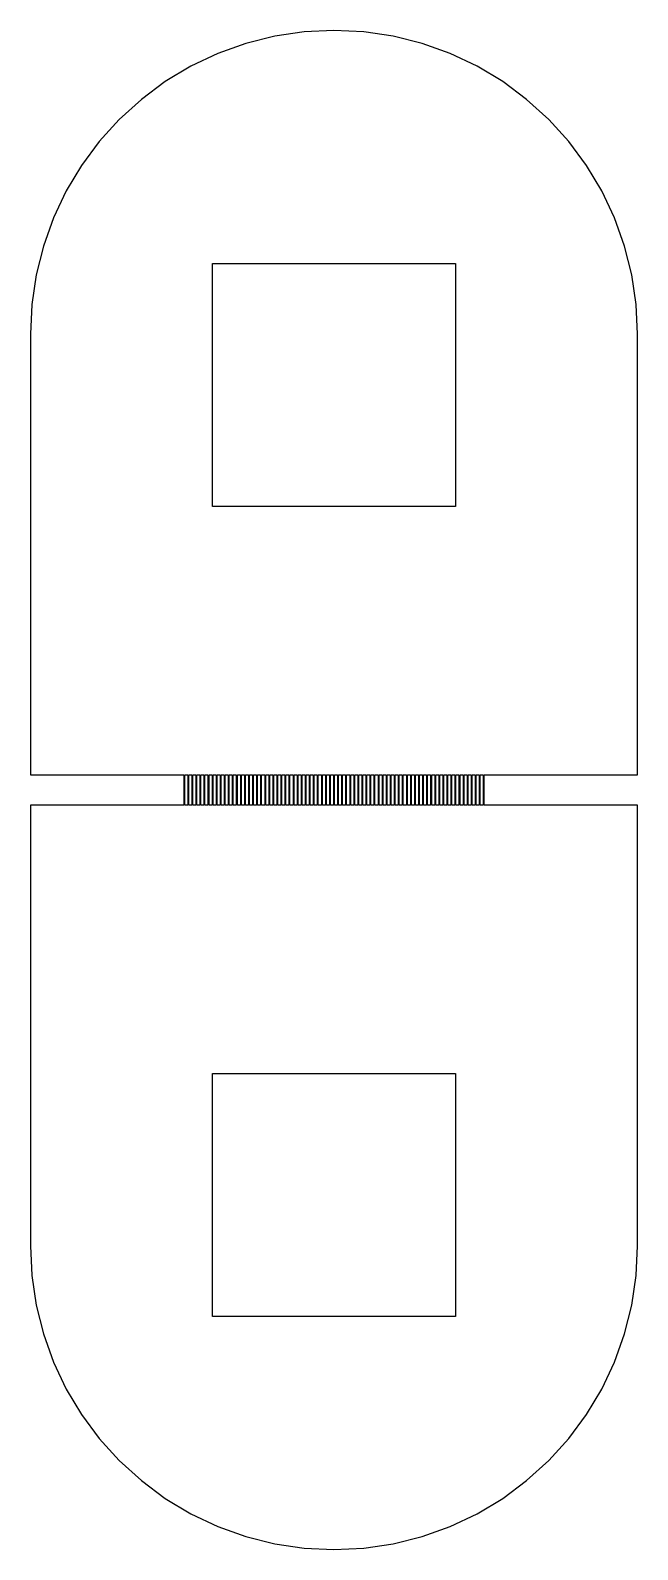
# Model space of a CAD drawing. Extents: x 1.5 to 7.5, y 1.5 to 16.5.
import ezdxf

# ---------------------------------------------------------------- set-up
doc = ezdxf.new("R2010")
doc.units = 0

msp = doc.modelspace()

# ---------------------------------------------------------------- linework, layer by layer
for p, q in [((4.5, 16.5), (4.20596, 16.4855)), ((4.79404, 16.4855), (4.5, 16.5)), ((3.62915, 16.3708), (3.35196, 16.2716)), ((3.91473, 16.4424), (3.62915, 16.3708)), ((4.20596, 16.4855), (3.91473, 16.4424)), ((5.08527, 16.4424), (4.79404, 16.4855)), ((5.37085, 16.3708), (5.08527, 16.4424)), ((5.64804, 16.2716), (5.37085, 16.3708)), ((3.35196, 16.2716), (3.08582, 16.1458)), ((5.91418, 16.1458), (5.64804, 16.2716)), ((3.08582, 16.1458), (2.8333, 15.9944)), ((6.1667, 15.9944), (5.91418, 16.1458)), ((2.8333, 15.9944), (2.59683, 15.819)), ((6.40317, 15.819), (6.1667, 15.9944)), ((2.59683, 15.819), (2.37869, 15.6213)), ((6.62131, 15.6213), (6.40317, 15.819)), ((2.37869, 15.6213), (2.18097, 15.4032)), ((6.81903, 15.4032), (6.62131, 15.6213)), ((2.18097, 15.4032), (2.0056, 15.1667)), ((6.9944, 15.1667), (6.81903, 15.4032)), ((2.0056, 15.1667), (1.85425, 14.9142)), ((7.14575, 14.9142), (6.9944, 15.1667)), ((1.85425, 14.9142), (1.72836, 14.648)), ((7.27164, 14.648), (7.14575, 14.9142)), ((1.72836, 14.648), (1.62918, 14.3708)), ((7.37082, 14.3708), (7.27164, 14.648)), ((1.62918, 14.3708), (1.55765, 14.0853)), ((7.44235, 14.0853), (7.37082, 14.3708)), ((3.3, 11.8), (3.3, 14.2)), ((3.3, 14.2), (5.7, 14.2)), ((5.7, 14.2), (5.7, 11.8)), ((1.55765, 14.0853), (1.51445, 13.794)), ((7.48555, 13.794), (7.44235, 14.0853)), ((1.51445, 13.794), (1.5, 13.5)), ((7.5, 13.5), (7.48555, 13.794)), ((1.5, 13.5), (1.5, 9.14999)), ((7.5, 9.14999), (7.5, 13.5)), ((5.7, 11.8), (3.3, 11.8)), ((1.5, 9.14999), (3.01501, 9.14999)), ((3.01501, 9.14999), (3.01501, 8.85001)), ((3.02501, 8.85001), (3.02501, 9.14999)), ((3.02501, 9.14999), (3.05501, 9.14999)), ((3.05501, 9.14999), (3.05501, 8.85001)), ((3.065, 8.85001), (3.065, 9.14999)), ((3.065, 9.14999), (3.095, 9.14999)), ((3.095, 9.14999), (3.095, 8.85001)), ((3.10501, 8.85001), (3.10501, 9.14999)), ((3.10501, 9.14999), (3.13501, 9.14999)), ((3.13501, 9.14999), (3.13501, 8.85001)), ((3.145, 8.85001), (3.145, 9.14999)), ((3.145, 9.14999), (3.175, 9.14999)), ((3.175, 9.14999), (3.175, 8.85001)), ((3.18501, 8.85001), (3.18501, 9.14999)), ((3.18501, 9.14999), (3.21501, 9.14999)), ((3.21501, 9.14999), (3.21501, 8.85001)), ((3.22501, 8.85001), (3.22501, 9.14999)), ((3.22501, 9.14999), (3.255, 9.14999)), ((3.255, 9.14999), (3.255, 8.85001)), ((3.26501, 8.85001), (3.26501, 9.14999)), ((3.26501, 9.14999), (3.29501, 9.14999)), ((3.29501, 9.14999), (3.29501, 8.85001)), ((3.30501, 8.85001), (3.30501, 9.14999)), ((3.30501, 9.14999), (3.33501, 9.14999)), ((3.33501, 9.14999), (3.33501, 8.85001)), ((3.345, 8.85001), (3.345, 9.14999)), ((3.345, 9.14999), (3.375, 9.14999)), ((3.375, 9.14999), (3.375, 8.85001)), ((3.38501, 8.85001), (3.38501, 9.14999)), ((3.38501, 9.14999), (3.41501, 9.14999)), ((3.41501, 9.14999), (3.41501, 8.85001)), ((3.425, 8.85001), (3.425, 9.14999)), ((3.425, 9.14999), (3.455, 9.14999)), ((3.455, 9.14999), (3.455, 8.85001)), ((3.46501, 8.85001), (3.46501, 9.14999)), ((3.46501, 9.14999), (3.49501, 9.14999)), ((3.49501, 9.14999), (3.49501, 8.85001)), ((3.505, 8.85001), (3.505, 9.14999)), ((3.505, 9.14999), (3.535, 9.14999)), ((3.535, 9.14999), (3.535, 8.85001)), ((3.54501, 8.85001), (3.54501, 9.14999)), ((3.54501, 9.14999), (3.57501, 9.14999)), ((3.57501, 9.14999), (3.57501, 8.85001)), ((3.58501, 8.85001), (3.58501, 9.14999)), ((3.58501, 9.14999), (3.61501, 9.14999)), ((3.61501, 9.14999), (3.61501, 8.85001)), ((3.625, 8.85001), (3.625, 9.14999)), ((3.625, 9.14999), (3.65501, 9.14999)), ((3.65501, 9.14999), (3.65501, 8.85001)), ((3.66501, 8.85001), (3.66501, 9.14999)), ((3.66501, 9.14999), (3.69501, 9.14999)), ((3.69501, 9.14999), (3.69501, 8.85001)), ((3.705, 8.85001), (3.705, 9.14999)), ((3.705, 9.14999), (3.735, 9.14999)), ((3.735, 9.14999), (3.735, 8.85001)), ((3.74501, 8.85001), (3.74501, 9.14999)), ((3.74501, 9.14999), (3.77501, 9.14999)), ((3.77501, 9.14999), (3.77501, 8.85001)), ((3.785, 8.85001), (3.785, 9.14999)), ((3.785, 9.14999), (3.815, 9.14999)), ((3.815, 9.14999), (3.815, 8.85001)), ((3.82501, 8.85001), (3.82501, 9.14999)), ((3.82501, 9.14999), (3.85501, 9.14999)), ((3.85501, 9.14999), (3.85501, 8.85001)), ((3.86501, 8.85001), (3.86501, 9.14999)), ((3.86501, 9.14999), (3.895, 9.14999)), ((3.895, 9.14999), (3.895, 8.85001)), ((3.90501, 8.85001), (3.90501, 9.14999)), ((3.90501, 9.14999), (3.93501, 9.14999)), ((3.93501, 9.14999), (3.93501, 8.85001)), ((3.94501, 8.85001), (3.94501, 9.14999)), ((3.94501, 9.14999), (3.97501, 9.14999)), ((3.97501, 9.14999), (3.97501, 8.85001)), ((3.985, 8.85001), (3.985, 9.14999)), ((3.985, 9.14999), (4.01501, 9.14999)), ((4.01501, 9.14999), (4.01501, 8.85001)), ((4.02501, 8.85001), (4.02501, 9.14999)), ((4.02501, 9.14999), (4.05501, 9.14999)), ((4.05501, 9.14999), (4.05501, 8.85001)), ((4.065, 8.85001), (4.065, 9.14999)), ((4.065, 9.14999), (4.095, 9.14999)), ((4.095, 9.14999), (4.095, 8.85001)), ((4.10501, 8.85001), (4.10501, 9.14999)), ((4.10501, 9.14999), (4.13501, 9.14999)), ((4.13501, 9.14999), (4.13501, 8.85001)), ((4.145, 8.85001), (4.145, 9.14999)), ((4.145, 9.14999), (4.175, 9.14999)), ((4.175, 9.14999), (4.175, 8.85001)), ((4.18501, 8.85001), (4.18501, 9.14999)), ((4.18501, 9.14999), (4.21501, 9.14999)), ((4.21501, 9.14999), (4.21501, 8.85001)), ((4.22501, 8.85001), (4.22501, 9.14999)), ((4.22501, 9.14999), (4.255, 9.14999)), ((4.255, 9.14999), (4.255, 8.85001)), ((4.26501, 8.85001), (4.26501, 9.14999)), ((4.26501, 9.14999), (4.29501, 9.14999)), ((4.29501, 9.14999), (4.29501, 8.85001)), ((4.30501, 8.85001), (4.30501, 9.14999)), ((4.30501, 9.14999), (4.33501, 9.14999)), ((4.33501, 9.14999), (4.33501, 8.85001)), ((4.345, 8.85001), (4.345, 9.14999)), ((4.345, 9.14999), (4.375, 9.14999)), ((4.375, 9.14999), (4.375, 8.85001)), ((4.38501, 8.85001), (4.38501, 9.14999)), ((4.38501, 9.14999), (4.41501, 9.14999)), ((4.41501, 9.14999), (4.41501, 8.85001)), ((4.425, 8.85001), (4.425, 9.14999)), ((4.425, 9.14999), (4.455, 9.14999)), ((4.455, 9.14999), (4.455, 8.85001)), ((4.46501, 8.85001), (4.46501, 9.14999)), ((4.46501, 9.14999), (4.49501, 9.14999)), ((4.49501, 9.14999), (4.49501, 8.85001)), ((4.50499, 8.85001), (4.50499, 9.14999)), ((4.50499, 9.14999), (4.53499, 9.14999)), ((4.53499, 9.14999), (4.53499, 8.85001)), ((4.545, 8.85001), (4.545, 9.14999)), ((4.545, 9.14999), (4.575, 9.14999)), ((4.575, 9.14999), (4.575, 8.85001)), ((4.58499, 8.85001), (4.58499, 9.14999)), ((4.58499, 9.14999), (4.61499, 9.14999)), ((4.61499, 9.14999), (4.61499, 8.85001)), ((4.625, 8.85001), (4.625, 9.14999)), ((4.625, 9.14999), (4.655, 9.14999)), ((4.655, 9.14999), (4.655, 8.85001)), ((4.66499, 8.85001), (4.66499, 9.14999)), ((4.66499, 9.14999), (4.69499, 9.14999)), ((4.69499, 9.14999), (4.69499, 8.85001)), ((4.70499, 8.85001), (4.70499, 9.14999)), ((4.70499, 9.14999), (4.73499, 9.14999)), ((4.73499, 9.14999), (4.73499, 8.85001)), ((4.745, 8.85001), (4.745, 9.14999)), ((4.745, 9.14999), (4.77499, 9.14999)), ((4.77499, 9.14999), (4.77499, 8.85001)), ((4.78499, 8.85001), (4.78499, 9.14999)), ((4.78499, 9.14999), (4.81499, 9.14999)), ((4.81499, 9.14999), (4.81499, 8.85001)), ((4.825, 8.85001), (4.825, 9.14999)), ((4.825, 9.14999), (4.855, 9.14999)), ((4.855, 9.14999), (4.855, 8.85001)), ((4.86499, 8.85001), (4.86499, 9.14999)), ((4.86499, 9.14999), (4.89499, 9.14999)), ((4.89499, 9.14999), (4.89499, 8.85001)), ((4.905, 8.85001), (4.905, 9.14999)), ((4.905, 9.14999), (4.935, 9.14999)), ((4.935, 9.14999), (4.935, 8.85001)), ((4.94499, 8.85001), (4.94499, 9.14999)), ((4.94499, 9.14999), (4.97499, 9.14999)), ((4.97499, 9.14999), (4.97499, 8.85001)), ((4.98499, 8.85001), (4.98499, 9.14999)), ((4.98499, 9.14999), (5.015, 9.14999)), ((5.015, 9.14999), (5.015, 8.85001)), ((5.02499, 8.85001), (5.02499, 9.14999)), ((5.02499, 9.14999), (5.05499, 9.14999)), ((5.05499, 9.14999), (5.05499, 8.85001)), ((5.06499, 8.85001), (5.06499, 9.14999)), ((5.06499, 9.14999), (5.09499, 9.14999)), ((5.09499, 9.14999), (5.09499, 8.85001)), ((5.105, 8.85001), (5.105, 9.14999)), ((5.105, 9.14999), (5.13499, 9.14999)), ((5.13499, 9.14999), (5.13499, 8.85001)), ((5.14499, 8.85001), (5.14499, 9.14999)), ((5.14499, 9.14999), (5.17499, 9.14999)), ((5.17499, 9.14999), (5.17499, 8.85001)), ((5.185, 8.85001), (5.185, 9.14999)), ((5.185, 9.14999), (5.215, 9.14999)), ((5.215, 9.14999), (5.215, 8.85001)), ((5.22499, 8.85001), (5.22499, 9.14999)), ((5.22499, 9.14999), (5.25499, 9.14999)), ((5.25499, 9.14999), (5.25499, 8.85001)), ((5.265, 8.85001), (5.265, 9.14999)), ((5.265, 9.14999), (5.295, 9.14999)), ((5.295, 9.14999), (5.295, 8.85001)), ((5.30499, 8.85001), (5.30499, 9.14999)), ((5.30499, 9.14999), (5.33499, 9.14999)), ((5.33499, 9.14999), (5.33499, 8.85001)), ((5.34499, 8.85001), (5.34499, 9.14999)), ((5.34499, 9.14999), (5.375, 9.14999)), ((5.375, 9.14999), (5.375, 8.85001)), ((5.38499, 8.85001), (5.38499, 9.14999)), ((5.38499, 9.14999), (5.41499, 9.14999)), ((5.41499, 9.14999), (5.41499, 8.85001)), ((5.42499, 8.85001), (5.42499, 9.14999)), ((5.42499, 9.14999), (5.45499, 9.14999)), ((5.45499, 9.14999), (5.45499, 8.85001)), ((5.465, 8.85001), (5.465, 9.14999)), ((5.465, 9.14999), (5.495, 9.14999)), ((5.495, 9.14999), (5.495, 8.85001)), ((5.50499, 8.85001), (5.50499, 9.14999)), ((5.50499, 9.14999), (5.53499, 9.14999)), ((5.53499, 9.14999), (5.53499, 8.85001)), ((5.545, 8.85001), (5.545, 9.14999)), ((5.545, 9.14999), (5.575, 9.14999)), ((5.575, 9.14999), (5.575, 8.85001)), ((5.58499, 8.85001), (5.58499, 9.14999)), ((5.58499, 9.14999), (5.61499, 9.14999)), ((5.61499, 9.14999), (5.61499, 8.85001)), ((5.625, 8.85001), (5.625, 9.14999)), ((5.625, 9.14999), (5.655, 9.14999)), ((5.655, 9.14999), (5.655, 8.85001)), ((5.66499, 8.85001), (5.66499, 9.14999)), ((5.66499, 9.14999), (5.69499, 9.14999)), ((5.69499, 9.14999), (5.69499, 8.85001)), ((5.70499, 8.85001), (5.70499, 9.14999)), ((5.70499, 9.14999), (5.73499, 9.14999)), ((5.73499, 9.14999), (5.73499, 8.85001)), ((5.745, 8.85001), (5.745, 9.14999)), ((5.745, 9.14999), (5.77499, 9.14999)), ((5.77499, 9.14999), (5.77499, 8.85001)), ((5.78499, 8.85001), (5.78499, 9.14999)), ((5.78499, 9.14999), (5.81499, 9.14999)), ((5.81499, 9.14999), (5.81499, 8.85001)), ((5.825, 8.85001), (5.825, 9.14999)), ((5.825, 9.14999), (5.855, 9.14999)), ((5.855, 9.14999), (5.855, 8.85001)), ((5.86499, 8.85001), (5.86499, 9.14999)), ((5.86499, 9.14999), (5.89499, 9.14999)), ((5.89499, 9.14999), (5.89499, 8.85001)), ((5.905, 8.85001), (5.905, 9.14999)), ((5.905, 9.14999), (5.935, 9.14999)), ((5.935, 9.14999), (5.935, 8.85001)), ((5.94499, 8.85001), (5.94499, 9.14999)), ((5.94499, 9.14999), (5.97499, 9.14999)), ((5.97499, 9.14999), (5.97499, 8.85001)), ((5.98499, 8.85001), (5.98499, 9.14999)), ((5.98499, 9.14999), (7.5, 9.14999)), ((3.01501, 8.85001), (1.5, 8.85001)), ((1.5, 8.85001), (1.5, 4.5)), ((3.05501, 8.85001), (3.02501, 8.85001)), ((3.095, 8.85001), (3.065, 8.85001)), ((3.13501, 8.85001), (3.10501, 8.85001)), ((3.175, 8.85001), (3.145, 8.85001)), ((3.21501, 8.85001), (3.18501, 8.85001)), ((3.255, 8.85001), (3.22501, 8.85001)), ((3.29501, 8.85001), (3.26501, 8.85001)), ((3.33501, 8.85001), (3.30501, 8.85001)), ((3.375, 8.85001), (3.345, 8.85001)), ((3.41501, 8.85001), (3.38501, 8.85001)), ((3.455, 8.85001), (3.425, 8.85001)), ((3.49501, 8.85001), (3.46501, 8.85001)), ((3.535, 8.85001), (3.505, 8.85001)), ((3.57501, 8.85001), (3.54501, 8.85001)), ((3.61501, 8.85001), (3.58501, 8.85001)), ((3.65501, 8.85001), (3.625, 8.85001)), ((3.69501, 8.85001), (3.66501, 8.85001)), ((3.735, 8.85001), (3.705, 8.85001)), ((3.77501, 8.85001), (3.74501, 8.85001)), ((3.815, 8.85001), (3.785, 8.85001)), ((3.85501, 8.85001), (3.82501, 8.85001)), ((3.895, 8.85001), (3.86501, 8.85001)), ((3.93501, 8.85001), (3.90501, 8.85001)), ((3.97501, 8.85001), (3.94501, 8.85001)), ((4.01501, 8.85001), (3.985, 8.85001)), ((4.05501, 8.85001), (4.02501, 8.85001)), ((4.095, 8.85001), (4.065, 8.85001)), ((4.13501, 8.85001), (4.10501, 8.85001)), ((4.175, 8.85001), (4.145, 8.85001)), ((4.21501, 8.85001), (4.18501, 8.85001)), ((4.255, 8.85001), (4.22501, 8.85001)), ((4.29501, 8.85001), (4.26501, 8.85001)), ((4.33501, 8.85001), (4.30501, 8.85001)), ((4.375, 8.85001), (4.345, 8.85001)), ((4.41501, 8.85001), (4.38501, 8.85001)), ((4.455, 8.85001), (4.425, 8.85001)), ((4.49501, 8.85001), (4.46501, 8.85001)), ((4.53499, 8.85001), (4.50499, 8.85001)), ((4.575, 8.85001), (4.545, 8.85001)), ((4.61499, 8.85001), (4.58499, 8.85001)), ((4.655, 8.85001), (4.625, 8.85001)), ((4.69499, 8.85001), (4.66499, 8.85001)), ((4.73499, 8.85001), (4.70499, 8.85001)), ((4.77499, 8.85001), (4.745, 8.85001)), ((4.81499, 8.85001), (4.78499, 8.85001)), ((4.855, 8.85001), (4.825, 8.85001)), ((4.89499, 8.85001), (4.86499, 8.85001)), ((4.935, 8.85001), (4.905, 8.85001)), ((4.97499, 8.85001), (4.94499, 8.85001)), ((5.015, 8.85001), (4.98499, 8.85001)), ((5.05499, 8.85001), (5.02499, 8.85001)), ((5.09499, 8.85001), (5.06499, 8.85001)), ((5.13499, 8.85001), (5.105, 8.85001)), ((5.17499, 8.85001), (5.14499, 8.85001)), ((5.215, 8.85001), (5.185, 8.85001)), ((5.25499, 8.85001), (5.22499, 8.85001)), ((5.295, 8.85001), (5.265, 8.85001)), ((5.33499, 8.85001), (5.30499, 8.85001)), ((5.375, 8.85001), (5.34499, 8.85001)), ((5.41499, 8.85001), (5.38499, 8.85001)), ((5.45499, 8.85001), (5.42499, 8.85001)), ((5.495, 8.85001), (5.465, 8.85001)), ((5.53499, 8.85001), (5.50499, 8.85001)), ((5.575, 8.85001), (5.545, 8.85001)), ((5.61499, 8.85001), (5.58499, 8.85001)), ((5.655, 8.85001), (5.625, 8.85001)), ((5.69499, 8.85001), (5.66499, 8.85001)), ((5.73499, 8.85001), (5.70499, 8.85001)), ((5.77499, 8.85001), (5.745, 8.85001)), ((5.81499, 8.85001), (5.78499, 8.85001)), ((5.855, 8.85001), (5.825, 8.85001)), ((5.89499, 8.85001), (5.86499, 8.85001)), ((5.935, 8.85001), (5.905, 8.85001)), ((5.97499, 8.85001), (5.94499, 8.85001)), ((7.5, 8.85001), (5.98499, 8.85001)), ((7.5, 4.5), (7.5, 8.85001)), ((3.3, 3.8), (3.3, 6.20001)), ((3.3, 6.20001), (5.7, 6.20001)), ((5.7, 6.20001), (5.7, 3.8)), ((1.5, 4.5), (1.51445, 4.20596)), ((7.48555, 4.20596), (7.5, 4.5)), ((1.51445, 4.20596), (1.55765, 3.91473)), ((7.44235, 3.91473), (7.48555, 4.20596)), ((1.55765, 3.91473), (1.62918, 3.62915)), ((7.37082, 3.62915), (7.44235, 3.91473)), ((5.7, 3.8), (3.3, 3.8)), ((1.62918, 3.62915), (1.72836, 3.35196)), ((7.27164, 3.35196), (7.37082, 3.62915)), ((1.72836, 3.35196), (1.85425, 3.08582)), ((7.14575, 3.08582), (7.27164, 3.35196)), ((1.85425, 3.08582), (2.0056, 2.8333)), ((6.9944, 2.8333), (7.14575, 3.08582)), ((2.0056, 2.8333), (2.18097, 2.59683)), ((6.81903, 2.59683), (6.9944, 2.8333)), ((2.18097, 2.59683), (2.37869, 2.37869)), ((6.62131, 2.37869), (6.81903, 2.59683)), ((2.37869, 2.37869), (2.59683, 2.18097)), ((6.40317, 2.18097), (6.62131, 2.37869)), ((2.59683, 2.18097), (2.8333, 2.0056)), ((6.1667, 2.0056), (6.40317, 2.18097)), ((2.8333, 2.0056), (3.08582, 1.85425)), ((5.91418, 1.85425), (6.1667, 2.0056)), ((3.08582, 1.85425), (3.35196, 1.72836)), ((5.64804, 1.72836), (5.91418, 1.85425)), ((3.35196, 1.72836), (3.62915, 1.62918)), ((5.37085, 1.62918), (5.64804, 1.72836)), ((3.62915, 1.62918), (3.91473, 1.55765)), ((3.91473, 1.55765), (4.20596, 1.51445)), ((4.20596, 1.51445), (4.5, 1.5)), ((4.5, 1.5), (4.79404, 1.51445)), ((4.79404, 1.51445), (5.08527, 1.55765)), ((5.08527, 1.55765), (5.37085, 1.62918))]:
    msp.add_line(p, q)

doc.saveas('drawing.dxf')
